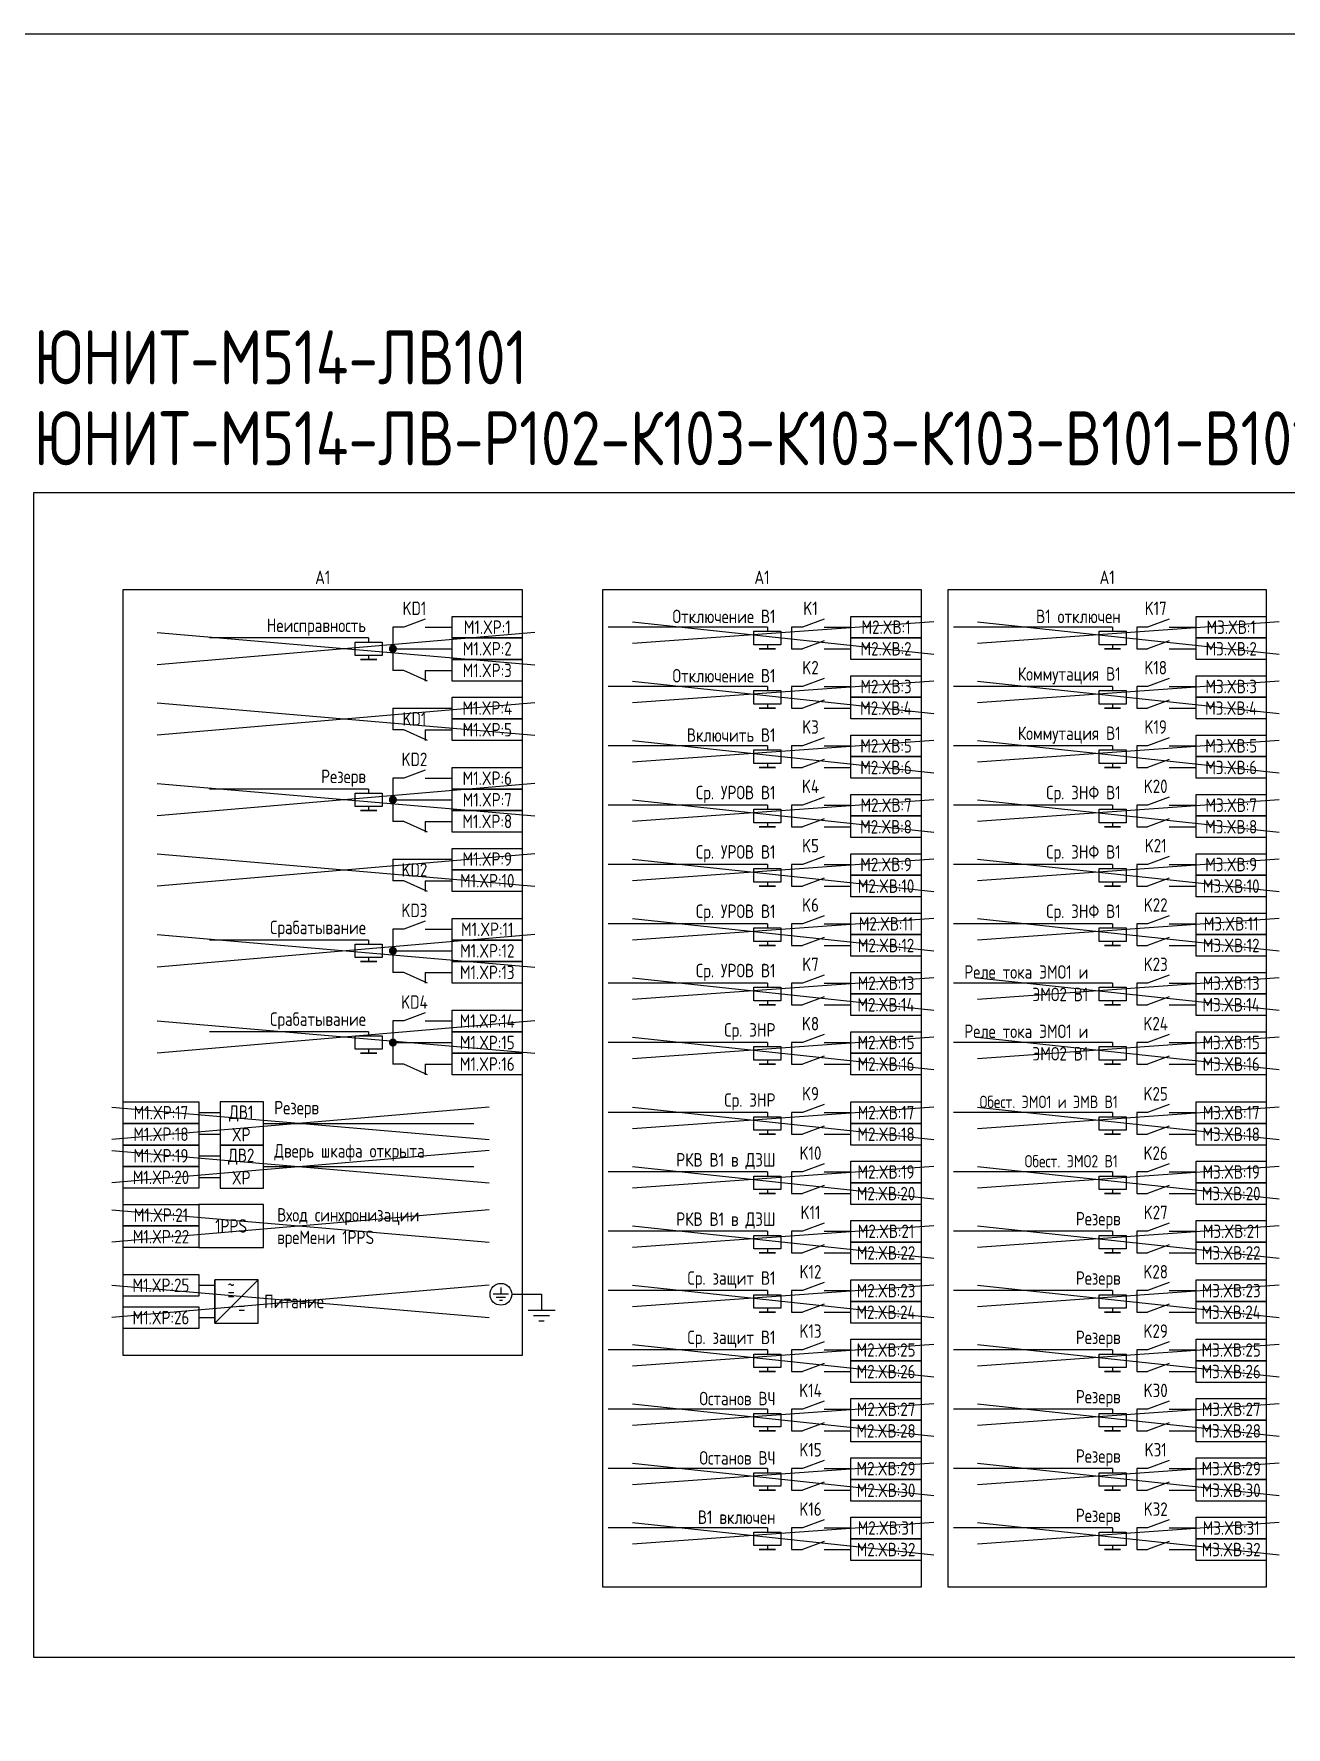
# Model space of a CAD drawing. Header units: millimetres. Extents: x -936 to 3453, y -90 to 618.
# Drawn here: x 0 to 232.2, y 304.1 to 618 of the extents above; entities that cross this region are included whole.
import ezdxf

# ---------------------------------------------------------------- set-up
doc = ezdxf.new("R2010")
doc.units = ezdxf.units.MM
doc.styles.add('Gost_type_A', font='GOST_0.TTF')

# ---------------------------------------------------------------- blocks, each defined once
blk = doc.blocks.new('POINT')
at = {"const_width": 0.75}
blk.add_lwpolyline([(-0.375, 0, 1), (0.375, 0, 1)], format="xyb", close=True, dxfattribs=at)

msp = doc.modelspace()

# ---------------------------------------------------------------- linework, layer by layer
at = {"ltscale": 4.32}
for p, q in [((72.57, 509.5), (68.57, 508)), ((72.96, 498), (68.57, 500)), ((72.96, 487), (68.57, 489)), ((72.57, 481.5), (68.57, 480)), ((72.96, 470), (68.57, 472)), ((72.96, 459), (68.57, 461)), ((72.57, 453.5), (68.57, 452)), ((72.96, 442), (68.57, 444)), ((72.57, 436.5), (68.57, 435)), ((72.96, 425), (68.57, 427)), ((88.02, 384.32), (85.17, 384.32)), ((87.45, 383.75), (85.74, 383.75)), ((86.88, 383.18), (86.31, 383.18)), ((86.6, 385.6), (86.6, 384.32)), ((94.13, 384.32), (94.13, 381.32)), ((96.63, 381.32), (91.63, 381.32)), ((95.63, 380.32), (92.63, 380.32)), ((94.63, 379.32), (93.63, 379.32))]:
    msp.add_line(p, q, dxfattribs=at)
at = {"color": 6}
for p, q in [((111, 509), (166.88, 503)), ((166.88, 509), (111, 505)), ((175, 509), (230.88, 503)), ((230.88, 509), (175, 505)), ((22.88, 507), (92.88, 501)), ((92.88, 507), (22.88, 501)), ((111, 498), (166.88, 492)), ((166.88, 498), (111, 494)), ((175, 498), (230.88, 492)), ((230.88, 498), (175, 494)), ((22.88, 494), (92.88, 488)), ((92.88, 494), (22.88, 488)), ((111, 487), (166.88, 481)), ((166.88, 487), (111, 483)), ((175, 487), (230.88, 481)), ((230.88, 487), (175, 483)), ((111, 476), (166.88, 470)), ((166.88, 476), (111, 472)), ((175, 476), (230.88, 470)), ((230.88, 476), (175, 472)), ((111, 465), (166.88, 459)), ((166.88, 465), (111, 461)), ((175, 465), (230.88, 459)), ((230.88, 465), (175, 461)), ((111, 454), (166.88, 448)), ((166.88, 454), (111, 450)), ((175, 454), (230.88, 448)), ((230.88, 454), (175, 450)), ((22.88, 451), (92.88, 445)), ((92.88, 451), (22.88, 445)), ((111, 443), (166.88, 437)), ((166.88, 443), (111, 439)), ((175, 443), (230.88, 437)), ((230.88, 443), (175, 439)), ((22.88, 435), (92.88, 429)), ((92.88, 435), (22.88, 429)), ((111, 432), (166.88, 426)), ((166.88, 432), (111, 428)), ((175, 432), (230.88, 426)), ((230.88, 432), (175, 428)), ((111, 419), (166.88, 413)), ((166.88, 419), (111, 415)), ((175, 419), (230.88, 413)), ((230.88, 419), (175, 415)), ((14.45, 411), (84.45, 405)), ((84.45, 411), (14.45, 405)), ((111, 408), (166.88, 402)), ((166.88, 408), (111, 404)), ((175, 408), (230.88, 402)), ((230.88, 408), (175, 404)), ((111, 397), (166.88, 391)), ((166.88, 397), (111, 393)), ((14.45, 386), (84.45, 380)), ((84.45, 386), (14.45, 380)), ((111, 386), (166.88, 380)), ((166.88, 386), (111, 382)), ((111, 375), (166.88, 369)), ((166.88, 375), (111, 371)), ((111, 364), (166.88, 358)), ((166.88, 364), (111, 360)), ((111, 353), (166.88, 347)), ((166.88, 353), (111, 349)), ((111, 342), (166.88, 336)), ((166.88, 342), (111, 338))]:
    msp.add_line(p, q, dxfattribs=at)
at = {"color": 0, "ltscale": 4.32}
for p, q in [((146.51, 509.5), (142.51, 508)), ((210.51, 509.5), (206.51, 508)), ((146.51, 505.5), (142.51, 504)), ((210.51, 505.5), (206.51, 504)), ((146.51, 498.5), (142.51, 497)), ((210.51, 498.5), (206.51, 497)), ((146.51, 494.5), (142.51, 493)), ((210.51, 494.5), (206.51, 493)), ((146.51, 487.5), (142.51, 486)), ((210.51, 487.5), (206.51, 486)), ((146.51, 483.5), (142.51, 482)), ((210.51, 483.5), (206.51, 482)), ((146.51, 476.5), (142.51, 475)), ((210.51, 476.5), (206.51, 475)), ((146.51, 472.5), (142.51, 471)), ((210.51, 472.5), (206.51, 471)), ((146.51, 465.5), (142.51, 464)), ((210.51, 465.5), (206.51, 464)), ((146.51, 461.5), (142.51, 460)), ((210.51, 461.5), (206.51, 460)), ((146.51, 454.5), (142.51, 453)), ((210.51, 454.5), (206.51, 453)), ((146.51, 450.5), (142.51, 449)), ((210.51, 450.5), (206.51, 449)), ((146.51, 443.5), (142.51, 442)), ((210.51, 443.5), (206.51, 442)), ((146.51, 439.5), (142.51, 438)), ((210.51, 439.5), (206.51, 438)), ((146.51, 432.5), (142.51, 431)), ((210.51, 432.5), (206.51, 431)), ((146.51, 428.5), (142.51, 427)), ((210.51, 428.5), (206.51, 427)), ((146.51, 419.5), (142.51, 418)), ((210.51, 419.5), (206.51, 418)), ((146.51, 415.5), (142.51, 414)), ((210.51, 415.5), (206.51, 414)), ((146.51, 408.5), (142.51, 407)), ((210.51, 408.5), (206.51, 407)), ((146.51, 404.5), (142.51, 403)), ((210.51, 404.5), (206.51, 403)), ((146.51, 397.5), (142.51, 396)), ((210.51, 397.5), (206.51, 396)), ((146.51, 393.5), (142.51, 392)), ((210.51, 393.5), (206.51, 392)), ((146.51, 386.5), (142.51, 385)), ((210.51, 386.5), (206.51, 385)), ((146.51, 382.5), (142.51, 381)), ((210.51, 382.5), (206.51, 381)), ((146.51, 375.5), (142.51, 374)), ((210.51, 375.5), (206.51, 374)), ((146.51, 371.5), (142.51, 370)), ((210.51, 371.5), (206.51, 370)), ((146.51, 364.5), (142.51, 363)), ((210.51, 364.5), (206.51, 363)), ((146.51, 360.5), (142.51, 359)), ((210.51, 360.5), (206.51, 359)), ((146.51, 353.5), (142.51, 352)), ((210.51, 353.5), (206.51, 352)), ((146.51, 349.5), (142.51, 348)), ((210.51, 349.5), (206.51, 348)), ((146.51, 342.5), (142.51, 341)), ((210.51, 342.5), (206.51, 341)), ((146.51, 338.5), (142.51, 337)), ((210.51, 338.5), (206.51, 337))]:
    msp.add_line(p, q, dxfattribs=at)
for p, q in [((62.07, 506), (32.57, 506)), ((62.07, 506), (62.07, 505.25)), ((62.07, 502.75), (62.07, 502)), ((72.57, 500), (72.57, 498)), ((66.57, 493), (66.57, 489)), ((72.57, 489), (72.57, 487)), ((62.07, 478), (32.57, 478)), ((62.07, 478), (62.07, 477.25)), ((62.07, 474.75), (62.07, 474)), ((72.57, 472), (72.57, 470)), ((66.57, 465), (66.57, 461)), ((72.57, 461), (72.57, 459)), ((62.07, 450), (32.57, 450)), ((62.07, 450), (62.07, 449.25)), ((62.07, 446.75), (62.07, 446)), ((72.57, 444), (72.57, 442)), ((62.07, 433), (32.57, 433)), ((62.07, 433), (62.07, 432.25)), ((62.07, 429.75), (62.07, 429)), ((72.57, 427), (72.57, 425)), ((30.57, 418), (34.57, 418)), ((42.57, 416), (81.57, 416)), ((30.57, 414), (34.57, 414)), ((30.57, 410), (34.57, 410)), ((30.57, 406), (34.57, 406)), ((42.57, 408), (81.57, 408)), ((33.57, 379), (33.57, 387)), ((33.57, 379), (41.57, 387)), ((88.62, 384.32), (94.13, 384.32))]:
    msp.add_line(p, q)
at = {"ltscale": 1.08}
for p, q in [((68.57, 508), (66.57, 508)), ((66.57, 508), (66.57, 500)), ((72.57, 508), (77.57, 508)), ((66.57, 504), (77.57, 504)), ((68.57, 500), (66.57, 500)), ((72.57, 500), (77.57, 500)), ((66.57, 493), (77.57, 493)), ((68.57, 489), (66.57, 489)), ((72.57, 489), (77.57, 489)), ((68.57, 480), (66.57, 480)), ((66.57, 480), (66.57, 472)), ((72.57, 480), (77.57, 480)), ((66.57, 476), (77.57, 476)), ((68.57, 472), (66.57, 472)), ((72.57, 472), (77.57, 472)), ((66.57, 465), (77.57, 465)), ((68.57, 461), (66.57, 461)), ((72.57, 461), (77.57, 461)), ((68.57, 452), (66.57, 452)), ((66.57, 452), (66.57, 444)), ((72.57, 452), (77.57, 452)), ((66.57, 448), (77.57, 448)), ((68.57, 444), (66.57, 444)), ((72.57, 444), (77.57, 444)), ((68.57, 435), (66.57, 435)), ((66.57, 435), (66.57, 427)), ((72.57, 435), (77.57, 435)), ((66.57, 431), (77.57, 431)), ((68.57, 427), (66.57, 427)), ((72.57, 427), (77.57, 427))]:
    msp.add_line(p, q, dxfattribs=at)
at = {"color": 0}
for p, q in [((136.01, 508), (106.51, 508)), ((136.01, 508), (136.01, 507.25)), ((200.01, 508), (170.51, 508)), ((200.01, 508), (200.01, 507.25)), ((136.01, 504.75), (136.01, 504)), ((200.01, 504.75), (200.01, 504)), ((136.01, 497), (106.51, 497)), ((136.01, 497), (136.01, 496.25)), ((200.01, 497), (170.51, 497)), ((200.01, 497), (200.01, 496.25)), ((136.01, 493.75), (136.01, 493)), ((200.01, 493.75), (200.01, 493)), ((136.01, 486), (106.51, 486)), ((136.01, 486), (136.01, 485.25)), ((200.01, 486), (170.51, 486)), ((200.01, 486), (200.01, 485.25)), ((136.01, 482.75), (136.01, 482)), ((200.01, 482.75), (200.01, 482)), ((136.01, 475), (106.51, 475)), ((136.01, 475), (136.01, 474.25)), ((200.01, 475), (170.51, 475)), ((200.01, 475), (200.01, 474.25)), ((136.01, 471.75), (136.01, 471)), ((200.01, 471.75), (200.01, 471)), ((136.01, 464), (106.51, 464)), ((136.01, 464), (136.01, 463.25)), ((200.01, 464), (170.51, 464)), ((200.01, 464), (200.01, 463.25)), ((136.01, 460.75), (136.01, 460)), ((200.01, 460.75), (200.01, 460)), ((136.01, 453), (106.51, 453)), ((136.01, 453), (136.01, 452.25)), ((200.01, 453), (170.51, 453)), ((200.01, 453), (200.01, 452.25)), ((136.01, 449.75), (136.01, 449)), ((200.01, 449.75), (200.01, 449)), ((136.01, 442), (106.51, 442)), ((136.01, 442), (136.01, 441.25)), ((200.01, 442), (170.51, 442)), ((200.01, 442), (200.01, 441.25)), ((136.01, 438.75), (136.01, 438)), ((200.01, 438.75), (200.01, 438)), ((136.01, 431), (106.51, 431)), ((136.01, 431), (136.01, 430.25)), ((200.01, 431), (170.51, 431)), ((200.01, 431), (200.01, 430.25)), ((136.01, 427.75), (136.01, 427)), ((200.01, 427.75), (200.01, 427)), ((136.01, 418), (106.51, 418)), ((136.01, 418), (136.01, 417.25)), ((200.01, 418), (170.51, 418)), ((200.01, 418), (200.01, 417.25)), ((136.01, 414.75), (136.01, 414)), ((200.01, 414.75), (200.01, 414)), ((136.01, 407), (106.51, 407)), ((136.01, 407), (136.01, 406.25)), ((200.01, 407), (170.51, 407)), ((200.01, 407), (200.01, 406.25)), ((136.01, 403.75), (136.01, 403)), ((200.01, 403.75), (200.01, 403)), ((136.01, 396), (106.51, 396)), ((136.01, 396), (136.01, 395.25)), ((200.01, 396), (170.51, 396)), ((200.01, 396), (200.01, 395.25)), ((136.01, 392.75), (136.01, 392)), ((200.01, 392.75), (200.01, 392)), ((136.01, 385), (106.51, 385)), ((136.01, 385), (136.01, 384.25)), ((200.01, 385), (170.51, 385)), ((200.01, 385), (200.01, 384.25)), ((136.01, 381.75), (136.01, 381)), ((200.01, 381.75), (200.01, 381)), ((136.01, 374), (106.51, 374)), ((136.01, 374), (136.01, 373.25)), ((200.01, 374), (170.51, 374)), ((200.01, 374), (200.01, 373.25)), ((136.01, 370.75), (136.01, 370)), ((200.01, 370.75), (200.01, 370)), ((136.01, 363), (106.51, 363)), ((136.01, 363), (136.01, 362.25)), ((200.01, 363), (170.51, 363)), ((200.01, 363), (200.01, 362.25)), ((136.01, 359.75), (136.01, 359)), ((200.01, 359.75), (200.01, 359)), ((136.01, 352), (106.51, 352)), ((136.01, 352), (136.01, 351.25)), ((200.01, 352), (170.51, 352)), ((200.01, 352), (200.01, 351.25)), ((136.01, 348.75), (136.01, 348)), ((200.01, 348.75), (200.01, 348)), ((136.01, 341), (106.51, 341)), ((136.01, 341), (136.01, 340.25)), ((200.01, 341), (170.51, 341)), ((200.01, 341), (200.01, 340.25)), ((136.01, 337.75), (136.01, 337)), ((200.01, 337.75), (200.01, 337))]:
    msp.add_line(p, q, dxfattribs=at)
at = {"color": 0, "ltscale": 1.08}
for p, q in [((142.51, 508), (140.51, 508)), ((140.51, 508), (140.51, 504)), ((146.51, 508), (151.51, 508)), ((206.51, 508), (204.51, 508)), ((204.51, 508), (204.51, 504)), ((210.51, 508), (215.51, 508)), ((140.51, 504), (142.51, 504)), ((146.51, 504), (151.51, 504)), ((204.51, 504), (206.51, 504)), ((210.51, 504), (215.51, 504)), ((142.51, 497), (140.51, 497)), ((140.51, 497), (140.51, 493)), ((146.51, 497), (151.51, 497)), ((206.51, 497), (204.51, 497)), ((204.51, 497), (204.51, 493)), ((210.51, 497), (215.51, 497)), ((140.51, 493), (142.51, 493)), ((146.51, 493), (151.51, 493)), ((204.51, 493), (206.51, 493)), ((210.51, 493), (215.51, 493)), ((142.51, 486), (140.51, 486)), ((140.51, 486), (140.51, 482)), ((146.51, 486), (151.51, 486)), ((206.51, 486), (204.51, 486)), ((204.51, 486), (204.51, 482)), ((210.51, 486), (215.51, 486)), ((140.51, 482), (142.51, 482)), ((146.51, 482), (151.51, 482)), ((204.51, 482), (206.51, 482)), ((210.51, 482), (215.51, 482)), ((142.51, 475), (140.51, 475)), ((140.51, 475), (140.51, 471)), ((146.51, 475), (151.51, 475)), ((206.51, 475), (204.51, 475)), ((204.51, 475), (204.51, 471)), ((210.51, 475), (215.51, 475)), ((140.51, 471), (142.51, 471)), ((146.51, 471), (151.51, 471)), ((204.51, 471), (206.51, 471)), ((210.51, 471), (215.51, 471)), ((142.51, 464), (140.51, 464)), ((140.51, 464), (140.51, 460)), ((146.51, 464), (151.51, 464)), ((206.51, 464), (204.51, 464)), ((204.51, 464), (204.51, 460)), ((210.51, 464), (215.51, 464)), ((140.51, 460), (142.51, 460)), ((146.51, 460), (151.51, 460)), ((204.51, 460), (206.51, 460)), ((210.51, 460), (215.51, 460)), ((142.51, 453), (140.51, 453)), ((140.51, 453), (140.51, 449)), ((146.51, 453), (151.51, 453)), ((206.51, 453), (204.51, 453)), ((204.51, 453), (204.51, 449)), ((210.51, 453), (215.51, 453)), ((140.51, 449), (142.51, 449)), ((146.51, 449), (151.51, 449)), ((204.51, 449), (206.51, 449)), ((210.51, 449), (215.51, 449)), ((142.51, 442), (140.51, 442)), ((140.51, 442), (140.51, 438)), ((146.51, 442), (151.51, 442)), ((206.51, 442), (204.51, 442)), ((204.51, 442), (204.51, 438)), ((210.51, 442), (215.51, 442)), ((140.51, 438), (142.51, 438)), ((146.51, 438), (151.51, 438)), ((204.51, 438), (206.51, 438)), ((210.51, 438), (215.51, 438)), ((142.51, 431), (140.51, 431)), ((140.51, 431), (140.51, 427)), ((146.51, 431), (151.51, 431)), ((206.51, 431), (204.51, 431)), ((204.51, 431), (204.51, 427)), ((210.51, 431), (215.51, 431)), ((140.51, 427), (142.51, 427)), ((146.51, 427), (151.51, 427)), ((204.51, 427), (206.51, 427)), ((210.51, 427), (215.51, 427)), ((142.51, 418), (140.51, 418)), ((140.51, 418), (140.51, 414)), ((146.51, 418), (151.51, 418)), ((206.51, 418), (204.51, 418)), ((204.51, 418), (204.51, 414)), ((210.51, 418), (215.51, 418)), ((140.51, 414), (142.51, 414)), ((146.51, 414), (151.51, 414)), ((204.51, 414), (206.51, 414)), ((210.51, 414), (215.51, 414)), ((142.51, 407), (140.51, 407)), ((140.51, 407), (140.51, 403)), ((146.51, 407), (151.51, 407)), ((206.51, 407), (204.51, 407)), ((204.51, 407), (204.51, 403)), ((210.51, 407), (215.51, 407)), ((140.51, 403), (142.51, 403)), ((146.51, 403), (151.51, 403)), ((204.51, 403), (206.51, 403)), ((210.51, 403), (215.51, 403)), ((142.51, 396), (140.51, 396)), ((140.51, 396), (140.51, 392)), ((146.51, 396), (151.51, 396)), ((206.51, 396), (204.51, 396)), ((204.51, 396), (204.51, 392)), ((210.51, 396), (215.51, 396)), ((140.51, 392), (142.51, 392)), ((146.51, 392), (151.51, 392)), ((204.51, 392), (206.51, 392)), ((210.51, 392), (215.51, 392)), ((142.51, 385), (140.51, 385)), ((140.51, 385), (140.51, 381)), ((146.51, 385), (151.51, 385)), ((206.51, 385), (204.51, 385)), ((204.51, 385), (204.51, 381)), ((210.51, 385), (215.51, 385)), ((140.51, 381), (142.51, 381)), ((146.51, 381), (151.51, 381)), ((204.51, 381), (206.51, 381)), ((210.51, 381), (215.51, 381)), ((142.51, 374), (140.51, 374)), ((140.51, 374), (140.51, 370)), ((146.51, 374), (151.51, 374)), ((206.51, 374), (204.51, 374)), ((204.51, 374), (204.51, 370)), ((210.51, 374), (215.51, 374)), ((140.51, 370), (142.51, 370)), ((146.51, 370), (151.51, 370)), ((204.51, 370), (206.51, 370)), ((210.51, 370), (215.51, 370)), ((142.51, 363), (140.51, 363)), ((140.51, 363), (140.51, 359)), ((146.51, 363), (151.51, 363)), ((206.51, 363), (204.51, 363)), ((204.51, 363), (204.51, 359)), ((210.51, 363), (215.51, 363)), ((140.51, 359), (142.51, 359)), ((146.51, 359), (151.51, 359)), ((204.51, 359), (206.51, 359)), ((210.51, 359), (215.51, 359)), ((142.51, 352), (140.51, 352)), ((140.51, 352), (140.51, 348)), ((146.51, 352), (151.51, 352)), ((206.51, 352), (204.51, 352)), ((204.51, 352), (204.51, 348)), ((210.51, 352), (215.51, 352)), ((140.51, 348), (142.51, 348)), ((146.51, 348), (151.51, 348)), ((204.51, 348), (206.51, 348)), ((210.51, 348), (215.51, 348)), ((142.51, 341), (140.51, 341)), ((140.51, 341), (140.51, 337)), ((146.51, 341), (151.51, 341)), ((206.51, 341), (204.51, 341)), ((204.51, 341), (204.51, 337)), ((210.51, 341), (215.51, 341)), ((140.51, 337), (142.51, 337)), ((146.51, 337), (151.51, 337)), ((204.51, 337), (206.51, 337)), ((210.51, 337), (215.51, 337))]:
    msp.add_line(p, q, dxfattribs=at)
at = {"color": 114, "true_color": 0x139b48}
for p, q in [((22.88, 479), (92.88, 473)), ((92.88, 479), (22.88, 473)), ((22.88, 466), (92.88, 460)), ((92.88, 466), (22.88, 460)), ((14.45, 419), (84.45, 413)), ((84.45, 419), (14.45, 413)), ((14.45, 400), (84.45, 394)), ((84.45, 400), (14.45, 394)), ((175, 397), (230.88, 391)), ((230.88, 397), (175, 393)), ((175, 386), (230.88, 380)), ((230.88, 386), (175, 382)), ((175, 375), (230.88, 369)), ((230.88, 375), (175, 371)), ((175, 364), (230.88, 358)), ((230.88, 364), (175, 360)), ((175, 353), (230.88, 347)), ((230.88, 353), (175, 349)), ((175, 342), (230.88, 336)), ((230.88, 342), (175, 338))]:
    msp.add_line(p, q, dxfattribs=at)
at = {"ltscale": 4}
for p, q in [((30.57, 386), (33.57, 386)), ((30.57, 380), (33.57, 380))]:
    msp.add_line(p, q, dxfattribs=at)
for points in [[(-936, 618), (3453, 618), (3453, -90), (-936, -90)], [(0, 533), (765.72, 533), (765.72, 317), (0, 317)], [(16.57, 515), (90.57, 515), (90.57, 373), (16.57, 373)], [(77.57, 510), (90.57, 510), (90.57, 506), (77.57, 506)], [(77.57, 506), (90.57, 506), (90.57, 502), (77.57, 502)], [(64.57, 505.25), (64.57, 502.75), (59.57, 502.75), (59.57, 505.25)], [(63.57, 502), (60.57, 502)], [(77.57, 502), (90.57, 502), (90.57, 498), (77.57, 498)], [(77.57, 495), (90.57, 495), (90.57, 491), (77.57, 491)], [(77.57, 491), (90.57, 491), (90.57, 487), (77.57, 487)], [(77.57, 482), (90.57, 482), (90.57, 478), (77.57, 478)], [(64.57, 477.25), (64.57, 474.75), (59.57, 474.75), (59.57, 477.25)], [(77.57, 478), (90.57, 478), (90.57, 474), (77.57, 474)], [(63.57, 474), (60.57, 474)], [(77.57, 474), (90.57, 474), (90.57, 470), (77.57, 470)], [(77.57, 467), (90.57, 467), (90.57, 463), (77.57, 463)], [(77.57, 463), (90.57, 463), (90.57, 459), (77.57, 459)], [(77.57, 454), (90.57, 454), (90.57, 450), (77.57, 450)], [(64.57, 449.25), (64.57, 446.75), (59.57, 446.75), (59.57, 449.25)], [(77.57, 450), (90.57, 450), (90.57, 446), (77.57, 446)], [(63.57, 446), (60.57, 446)], [(77.57, 446), (90.57, 446), (90.57, 442), (77.57, 442)], [(77.57, 437), (90.57, 437), (90.57, 433), (77.57, 433)], [(64.57, 432.25), (64.57, 429.75), (59.57, 429.75), (59.57, 432.25)], [(77.57, 433), (90.57, 433), (90.57, 429), (77.57, 429)], [(63.57, 429), (60.57, 429)], [(77.57, 429), (90.57, 429), (90.57, 425), (77.57, 425)], [(16.57, 420), (30.57, 420), (30.57, 416), (16.57, 416)], [(16.57, 416), (30.57, 416), (30.57, 412), (16.57, 412)], [(16.57, 412), (30.57, 412), (30.57, 408), (16.57, 408)], [(16.57, 408), (30.57, 408), (30.57, 404), (16.57, 404)], [(16.57, 401), (30.57, 401), (30.57, 397), (16.57, 397)], [(16.57, 397), (30.57, 397), (30.57, 393), (16.57, 393)], [(16.57, 388), (30.57, 388), (30.57, 384), (16.57, 384)], [(16.57, 382), (30.57, 382), (30.57, 378), (16.57, 378)]]:
    msp.add_lwpolyline(points, close=True)
at = {"color": 0}
for points in [[(105.51, 515), (164.51, 515), (164.51, 330), (105.51, 330)], [(169.51, 515), (228.51, 515), (228.51, 330), (169.51, 330)], [(151.51, 510), (164.51, 510), (164.51, 506), (151.51, 506)], [(215.51, 510), (228.51, 510), (228.51, 506), (215.51, 506)], [(138.51, 507.25), (138.51, 504.75), (133.51, 504.75), (133.51, 507.25)], [(151.51, 506), (164.51, 506), (164.51, 502), (151.51, 502)], [(202.51, 507.25), (202.51, 504.75), (197.51, 504.75), (197.51, 507.25)], [(215.51, 506), (228.51, 506), (228.51, 502), (215.51, 502)], [(137.51, 504), (134.51, 504)], [(201.51, 504), (198.51, 504)], [(138.51, 496.25), (138.51, 493.75), (133.51, 493.75), (133.51, 496.25)], [(151.51, 499), (164.51, 499), (164.51, 495), (151.51, 495)], [(202.51, 496.25), (202.51, 493.75), (197.51, 493.75), (197.51, 496.25)], [(215.51, 499), (228.51, 499), (228.51, 495), (215.51, 495)], [(137.51, 493), (134.51, 493)], [(151.51, 495), (164.51, 495), (164.51, 491), (151.51, 491)], [(201.51, 493), (198.51, 493)], [(215.51, 495), (228.51, 495), (228.51, 491), (215.51, 491)], [(151.51, 488), (164.51, 488), (164.51, 484), (151.51, 484)], [(215.51, 488), (228.51, 488), (228.51, 484), (215.51, 484)], [(138.51, 485.25), (138.51, 482.75), (133.51, 482.75), (133.51, 485.25)], [(151.51, 484), (164.51, 484), (164.51, 480), (151.51, 480)], [(202.51, 485.25), (202.51, 482.75), (197.51, 482.75), (197.51, 485.25)], [(215.51, 484), (228.51, 484), (228.51, 480), (215.51, 480)], [(137.51, 482), (134.51, 482)], [(201.51, 482), (198.51, 482)], [(138.51, 474.25), (138.51, 471.75), (133.51, 471.75), (133.51, 474.25)], [(151.51, 477), (164.51, 477), (164.51, 473), (151.51, 473)], [(202.51, 474.25), (202.51, 471.75), (197.51, 471.75), (197.51, 474.25)], [(215.51, 477), (228.51, 477), (228.51, 473), (215.51, 473)], [(137.51, 471), (134.51, 471)], [(151.51, 473), (164.51, 473), (164.51, 469), (151.51, 469)], [(201.51, 471), (198.51, 471)], [(215.51, 473), (228.51, 473), (228.51, 469), (215.51, 469)], [(151.51, 466), (164.51, 466), (164.51, 462), (151.51, 462)], [(215.51, 466), (228.51, 466), (228.51, 462), (215.51, 462)], [(138.51, 463.25), (138.51, 460.75), (133.51, 460.75), (133.51, 463.25)], [(151.51, 462), (164.51, 462), (164.51, 458), (151.51, 458)], [(202.51, 463.25), (202.51, 460.75), (197.51, 460.75), (197.51, 463.25)], [(215.51, 462), (228.51, 462), (228.51, 458), (215.51, 458)], [(137.51, 460), (134.51, 460)], [(201.51, 460), (198.51, 460)], [(138.51, 452.25), (138.51, 449.75), (133.51, 449.75), (133.51, 452.25)], [(151.51, 455), (164.51, 455), (164.51, 451), (151.51, 451)], [(202.51, 452.25), (202.51, 449.75), (197.51, 449.75), (197.51, 452.25)], [(215.51, 455), (228.51, 455), (228.51, 451), (215.51, 451)], [(137.51, 449), (134.51, 449)], [(151.51, 451), (164.51, 451), (164.51, 447), (151.51, 447)], [(201.51, 449), (198.51, 449)], [(215.51, 451), (228.51, 451), (228.51, 447), (215.51, 447)], [(151.51, 444), (164.51, 444), (164.51, 440), (151.51, 440)], [(215.51, 444), (228.51, 444), (228.51, 440), (215.51, 440)], [(138.51, 441.25), (138.51, 438.75), (133.51, 438.75), (133.51, 441.25)], [(151.51, 440), (164.51, 440), (164.51, 436), (151.51, 436)], [(202.51, 441.25), (202.51, 438.75), (197.51, 438.75), (197.51, 441.25)], [(215.51, 440), (228.51, 440), (228.51, 436), (215.51, 436)], [(137.51, 438), (134.51, 438)], [(201.51, 438), (198.51, 438)], [(138.51, 430.25), (138.51, 427.75), (133.51, 427.75), (133.51, 430.25)], [(151.51, 433), (164.51, 433), (164.51, 429), (151.51, 429)], [(202.51, 430.25), (202.51, 427.75), (197.51, 427.75), (197.51, 430.25)], [(215.51, 433), (228.51, 433), (228.51, 429), (215.51, 429)], [(137.51, 427), (134.51, 427)], [(151.51, 429), (164.51, 429), (164.51, 425), (151.51, 425)], [(201.51, 427), (198.51, 427)], [(215.51, 429), (228.51, 429), (228.51, 425), (215.51, 425)], [(151.51, 420), (164.51, 420), (164.51, 416), (151.51, 416)], [(215.51, 420), (228.51, 420), (228.51, 416), (215.51, 416)], [(138.51, 417.25), (138.51, 414.75), (133.51, 414.75), (133.51, 417.25)], [(151.51, 416), (164.51, 416), (164.51, 412), (151.51, 412)], [(202.51, 417.25), (202.51, 414.75), (197.51, 414.75), (197.51, 417.25)], [(215.51, 416), (228.51, 416), (228.51, 412), (215.51, 412)], [(137.51, 414), (134.51, 414)], [(201.51, 414), (198.51, 414)], [(151.51, 409), (164.51, 409), (164.51, 405), (151.51, 405)], [(215.51, 409), (228.51, 409), (228.51, 405), (215.51, 405)], [(138.51, 406.25), (138.51, 403.75), (133.51, 403.75), (133.51, 406.25)], [(151.51, 405), (164.51, 405), (164.51, 401), (151.51, 401)], [(202.51, 406.25), (202.51, 403.75), (197.51, 403.75), (197.51, 406.25)], [(215.51, 405), (228.51, 405), (228.51, 401), (215.51, 401)], [(137.51, 403), (134.51, 403)], [(201.51, 403), (198.51, 403)], [(151.51, 398), (164.51, 398), (164.51, 394), (151.51, 394)], [(215.51, 398), (228.51, 398), (228.51, 394), (215.51, 394)], [(138.51, 395.25), (138.51, 392.75), (133.51, 392.75), (133.51, 395.25)], [(151.51, 394), (164.51, 394), (164.51, 390), (151.51, 390)], [(202.51, 395.25), (202.51, 392.75), (197.51, 392.75), (197.51, 395.25)], [(215.51, 394), (228.51, 394), (228.51, 390), (215.51, 390)], [(137.51, 392), (134.51, 392)], [(201.51, 392), (198.51, 392)], [(151.51, 387), (164.51, 387), (164.51, 383), (151.51, 383)], [(215.51, 387), (228.51, 387), (228.51, 383), (215.51, 383)], [(138.51, 384.25), (138.51, 381.75), (133.51, 381.75), (133.51, 384.25)], [(151.51, 383), (164.51, 383), (164.51, 379), (151.51, 379)], [(202.51, 384.25), (202.51, 381.75), (197.51, 381.75), (197.51, 384.25)], [(215.51, 383), (228.51, 383), (228.51, 379), (215.51, 379)], [(137.51, 381), (134.51, 381)], [(201.51, 381), (198.51, 381)], [(151.51, 376), (164.51, 376), (164.51, 372), (151.51, 372)], [(215.51, 376), (228.51, 376), (228.51, 372), (215.51, 372)], [(138.51, 373.25), (138.51, 370.75), (133.51, 370.75), (133.51, 373.25)], [(151.51, 372), (164.51, 372), (164.51, 368), (151.51, 368)], [(202.51, 373.25), (202.51, 370.75), (197.51, 370.75), (197.51, 373.25)], [(215.51, 372), (228.51, 372), (228.51, 368), (215.51, 368)], [(137.51, 370), (134.51, 370)], [(201.51, 370), (198.51, 370)], [(151.51, 365), (164.51, 365), (164.51, 361), (151.51, 361)], [(215.51, 365), (228.51, 365), (228.51, 361), (215.51, 361)], [(138.51, 362.25), (138.51, 359.75), (133.51, 359.75), (133.51, 362.25)], [(202.51, 362.25), (202.51, 359.75), (197.51, 359.75), (197.51, 362.25)], [(137.51, 359), (134.51, 359)], [(151.51, 361), (164.51, 361), (164.51, 357), (151.51, 357)], [(201.51, 359), (198.51, 359)], [(215.51, 361), (228.51, 361), (228.51, 357), (215.51, 357)], [(151.51, 354), (164.51, 354), (164.51, 350), (151.51, 350)], [(215.51, 354), (228.51, 354), (228.51, 350), (215.51, 350)], [(138.51, 351.25), (138.51, 348.75), (133.51, 348.75), (133.51, 351.25)], [(151.51, 350), (164.51, 350), (164.51, 346), (151.51, 346)], [(202.51, 351.25), (202.51, 348.75), (197.51, 348.75), (197.51, 351.25)], [(215.51, 350), (228.51, 350), (228.51, 346), (215.51, 346)], [(137.51, 348), (134.51, 348)], [(201.51, 348), (198.51, 348)], [(151.51, 343), (164.51, 343), (164.51, 339), (151.51, 339)], [(215.51, 343), (228.51, 343), (228.51, 339), (215.51, 339)], [(138.51, 340.25), (138.51, 337.75), (133.51, 337.75), (133.51, 340.25)], [(202.51, 340.25), (202.51, 337.75), (197.51, 337.75), (197.51, 340.25)], [(137.51, 337), (134.51, 337)], [(151.51, 339), (164.51, 339), (164.51, 335), (151.51, 335)], [(201.51, 337), (198.51, 337)], [(215.51, 339), (228.51, 339), (228.51, 335), (215.51, 335)]]:
    msp.add_lwpolyline(points, close=True, dxfattribs=at)
at = {"ltscale": 4}
for points in [[(34.57, 412), (42.57, 412), (42.57, 420), (34.57, 420)], [(34.57, 404), (42.57, 404), (42.57, 412), (34.57, 412)], [(30.57, 393), (42.57, 393), (42.57, 401), (30.57, 401)], [(33.57, 379), (41.57, 379), (41.57, 387), (33.57, 387)]]:
    msp.add_lwpolyline(points, close=True, dxfattribs=at)
msp.add_circle((86.6, 384.32), 2.02)

# ---------------------------------------------------------------- block references
for p in [(66.57, 504), (66.57, 476), (66.57, 448), (66.57, 431)]:
    msp.add_blockref('POINT', p)

# ---------------------------------------------------------------- texts
at = {"style": 'Gost_type_A'}
for s, insert, char_height, width, attachment_point, line_spacing_factor in [('ЮНИТ-М514-ЛВ101\\PЮНИТ-М514-ЛВ-Р102-К103-К103-К103-В101-В101-В101-М179.0700-С01.03', (0, 538), 10, 855, 7, 0.9), ('A1', (53.57, 516), 2.5, 74.0002, 8, 0.9), ('Неисправность', (61.57, 508), 2.5, 37, 6, 0.8), ('Резерв', (61.57, 480), 2.5, 37, 6, 0.8)]:
    msp.add_mtext(s, dxfattribs=dict(at, insert=insert, char_height=char_height, width=width, attachment_point=attachment_point, line_spacing_factor=line_spacing_factor))
at = {"color": 0, "char_height": 2.5, "width": 59, "attachment_point": 8, "line_spacing_factor": 0.9, "style": 'Gost_type_A'}
for insert in [(135.01, 516), (199.01, 516)]:
    msp.add_mtext('A1', dxfattribs=dict(at, insert=insert))
at = {"char_height": 2.5, "style": 'Gost_type_A'}
for s, insert, width, attachment_point in [('KD1', (70.57, 511.5), 8, 5), ('M1.XP:1', (84.07, 508), 13, 5), ('M1.XP:2', (84.07, 504), 13, 5), ('M1.XP:3', (84.07, 500), 13, 5), ('M1.XP:4', (84.07, 493), 13, 5), ('KD1', (70.57, 491), 8, 5), ('M1.XP:5', (84.07, 489), 13, 5), ('KD2', (70.57, 483.5), 8, 5), ('M1.XP:6', (84.07, 480), 13, 5), ('M1.XP:7', (84.07, 476), 13, 5), ('M1.XP:8', (84.07, 472), 13, 5), ('M1.XP:9', (84.07, 465), 13, 5), ('KD2', (70.57, 463), 8, 5), ('M1.XP:10', (84.07, 461), 13, 5), ('KD3', (70.57, 455.5), 8, 5), ('M1.XP:11', (84.07, 452), 13, 5), ('M1.XP:12', (84.07, 448), 13, 5), ('M1.XP:13', (84.07, 444), 13, 5), ('KD4', (70.57, 438.5), 8, 5), ('M1.XP:14', (84.07, 435), 13, 5), ('M1.XP:15', (84.07, 431), 13, 5), ('M1.XP:16', (84.07, 427), 13, 5), ('M1.XP:17', (23.57, 418), 14, 5), ('ДВ1 XP', (38.45, 416), 7.7588, 5), ('Резерв', (44.57, 417), 37, 7), ('M1.XP:18', (23.57, 414), 14, 5), ('M1.XP:19', (23.57, 410), 14, 5), ('ДВ2 XP', (38.45, 408), 7.7588, 5), ('Дверь шкафа открыта', (44.57, 409), 37, 7), ('M1.XP:20', (23.57, 406), 14, 5), ('M1.XP:21', (23.57, 399), 14, 5), ('Вход синхронизации\\PвреMени 1PPS', (45.11, 392.96), 35.9749, 7), ('M1.XP:22', (23.57, 395), 14, 5), ('1PPS', (36.57, 397), 12, 5), ('M1.XP:25', (23.56, 386), 13.9956, 5), ('~', (36.57, 386.03), 2.7, 5), ('=', (36.57, 384.53), 6, 5), ('Питание', (48.24, 382.99), 11.3452, 5), ('M1.XP:26', (23.56, 380), 13.9956, 5), ('=', (38.57, 382), 6, 5)]:
    msp.add_mtext(s, dxfattribs=dict(at, insert=insert, width=width, attachment_point=attachment_point))
at = {"color": 0, "char_height": 2.5, "style": 'Gost_type_A'}
for s, insert, width, attachment_point in [('K1', (144.01, 511.5), 5, 5), ('K17', (208.01, 511.5), 5, 5), ('Отключение В1', (137.51, 510), 31.0015, 6), ('M2.XВ:1', (158.01, 508), 13, 5), ('В1 отключен', (201.51, 510), 31.0015, 6), ('M3.XВ:1', (222.01, 508), 13, 5), ('M2.XВ:2', (158.01, 504), 13, 5), ('M3.XВ:2', (222.01, 504), 13, 5), ('Отключение В1', (137.51, 499), 31.0015, 6), ('K2', (144.01, 500.5), 5, 5), ('Коммутация В1', (201.51, 499), 31.0015, 6), ('K18', (208.01, 500.5), 5, 5), ('M2.XВ:3', (158.01, 497), 13, 5), ('M3.XВ:3', (222.01, 497), 13, 5), ('M2.XВ:4', (158.01, 493), 13, 5), ('M3.XВ:4', (222.01, 493), 13, 5), ('K3', (144.01, 489.5), 5, 5), ('K19', (208.01, 489.5), 5, 5), ('Включить В1', (137.51, 488), 31.0015, 6), ('M2.XВ:5', (158.01, 486), 13, 5), ('Коммутация В1', (201.51, 488), 31.0015, 6), ('M3.XВ:5', (222.01, 486), 13, 5), ('M2.XВ:6', (158.01, 482), 13, 5), ('M3.XВ:6', (222.01, 482), 13, 5), ('Ср. УРОВ В1', (137.51, 477), 31.0015, 6), ('K4', (144.01, 478.5), 5, 5), ('Ср. ЗНФ В1', (201.51, 477), 31.0015, 6), ('K20', (208.01, 478.5), 5, 5), ('M2.XВ:7', (158.01, 475), 13, 5), ('M3.XВ:7', (222.01, 475), 13, 5), ('M2.XВ:8', (158.01, 471), 13, 5), ('M3.XВ:8', (222.01, 471), 13, 5), ('K5', (144.01, 467.5), 5, 5), ('K21', (208.01, 467.5), 5, 5), ('Ср. УРОВ В1', (137.51, 466), 31.0015, 6), ('M2.XВ:9', (158.01, 464), 13, 5), ('Ср. ЗНФ В1', (201.51, 466), 31.0015, 6), ('M3.XВ:9', (222.01, 464), 13, 5), ('M2.XВ:10', (158.01, 460), 13, 5), ('M3.XВ:10', (222.01, 460), 13, 5), ('Ср. УРОВ В1', (137.51, 455), 31.0015, 6), ('K6', (144.01, 456.5), 5, 5), ('Ср. ЗНФ В1', (201.51, 455), 31.0015, 6), ('K22', (208.01, 456.5), 5, 5), ('M2.XВ:11', (158.01, 453), 13, 5), ('M3.XВ:11', (222.01, 453), 13, 5), ('M2.XВ:12', (158.01, 449), 13, 5), ('M3.XВ:12', (222.01, 449), 13, 5), ('K7', (144.01, 445.5), 5, 5), ('K23', (208.01, 445.5), 5, 5), ('Ср. УРОВ В1', (137.51, 444), 31.0015, 6), ('M2.XВ:13', (158.01, 442), 13, 5), ('Реле тока ЭМО1 и ЭМО2 В1', (195.51, 442), 28.6542, 6), ('M3.XВ:13', (222.01, 442), 13, 5), ('M2.XВ:14', (158.01, 438), 13, 5), ('M3.XВ:14', (222.01, 438), 13, 5), ('Ср. ЗНР', (137.51, 433), 31.0015, 6), ('K8', (144.01, 434.5), 5, 5), ('Реле тока ЭМО1 и ЭМО2 В1', (195.51, 431), 26.7391, 6), ('K24', (208.01, 434.5), 5, 5), ('M2.XВ:15', (158.01, 431), 13, 5), ('M3.XВ:15', (222.01, 431), 13, 5), ('M2.XВ:16', (158.01, 427), 13, 5), ('M3.XВ:16', (222.01, 427), 13, 5), ('Ср. ЗНР', (137.51, 420), 31.0015, 6), ('K9', (144.01, 421.5), 5, 5), ('K25', (208.01, 421.5), 5, 5), ('M2.XВ:17', (158.01, 418), 13, 5), ('M3.XВ:17', (222.01, 418), 13, 5), ('M2.XВ:18', (158.01, 414), 13, 5), ('M3.XВ:18', (222.01, 414), 13, 5), ('K10', (144.01, 410.5), 5, 5), ('K26', (208.01, 410.5), 5, 5), ('РКВ В1 в ДЗШ', (137.51, 409), 31.0015, 6), ('M2.XВ:19', (158.01, 407), 13, 5), ('M3.XВ:19', (222.01, 407), 13, 5), ('M2.XВ:20', (158.01, 403), 13, 5), ('M3.XВ:20', (222.01, 403), 13, 5), ('РКВ В1 в ДЗШ', (137.51, 398), 31.0015, 6), ('K11', (144.01, 399.5), 5, 5), ('Резерв', (201.51, 398), 31.0015, 6), ('K27', (208.01, 399.5), 5, 5), ('M2.XВ:21', (158.01, 396), 13, 5), ('M3.XВ:21', (222.01, 396), 13, 5), ('M2.XВ:22', (158.01, 392), 13, 5), ('M3.XВ:22', (222.01, 392), 13, 5), ('K12', (144.01, 388.5), 5, 5), ('K28', (208.01, 388.5), 5, 5), ('Ср. защит В1', (137.51, 387), 31.0015, 6), ('M2.XВ:23', (158.01, 385), 13, 5), ('Резерв', (201.51, 387), 31.0015, 6), ('M3.XВ:23', (222.01, 385), 13, 5), ('M2.XВ:24', (158.01, 381), 13, 5), ('M3.XВ:24', (222.01, 381), 13, 5), ('Ср. защит В1', (137.51, 376), 31.0015, 6), ('K13', (144.01, 377.5), 5, 5), ('Резерв', (201.51, 376), 31.0015, 6), ('K29', (208.01, 377.5), 5, 5), ('M2.XВ:25', (158.01, 374), 13, 5), ('M3.XВ:25', (222.01, 374), 13, 5), ('M2.XВ:26', (158.01, 370), 13, 5), ('M3.XВ:26', (222.01, 370), 13, 5), ('K14', (144.01, 366.5), 5, 5), ('K30', (208.01, 366.5), 5, 5), ('Останов ВЧ', (137.51, 365), 31.0015, 6), ('M2.XВ:27', (158.01, 363), 13, 5), ('Резерв', (201.51, 365), 31.0015, 6), ('M3.XВ:27', (222.01, 363), 13, 5), ('M2.XВ:28', (158.01, 359), 13, 5), ('M3.XВ:28', (222.01, 359), 13, 5), ('Останов ВЧ', (137.51, 354), 31.0015, 6), ('K15', (144.01, 355.5), 5, 5), ('Резерв', (201.51, 354), 31.0015, 6), ('K31', (208.01, 355.5), 5, 5), ('M2.XВ:29', (158.01, 352), 13, 5), ('M3.XВ:29', (222.01, 352), 13, 5), ('M2.XВ:30', (158.01, 348), 13, 5), ('M3.XВ:30', (222.01, 348), 13, 5), ('K16', (144.01, 344.5), 5, 5), ('K32', (208.01, 344.5), 5, 5), ('В1 включен', (137.51, 343), 31.0015, 6), ('M2.XВ:31', (158.01, 341), 13, 5), ('Резерв', (201.51, 343), 31.0015, 6), ('M3.XВ:31', (222.01, 341), 13, 5), ('M2.XВ:32', (158.01, 337), 13, 5), ('M3.XВ:32', (222.01, 337), 13, 5)]:
    msp.add_mtext(s, dxfattribs=dict(at, insert=insert, width=width, attachment_point=attachment_point))
at = {"color": 6, "char_height": 2.5, "width": 37, "attachment_point": 6, "line_spacing_factor": 0.8, "style": 'Gost_type_A'}
for insert in [(61.57, 452), (61.57, 435)]:
    msp.add_mtext('Срабатывание', dxfattribs=dict(at, insert=insert))
at = {"color": 6, "char_height": 2.5, "width": 31.0015, "attachment_point": 6, "style": 'Gost_type_A'}
for s, insert in [('{\\H0.91667x;Обест. ЭМО1 и ЭМВ В1}', (201, 420)), ('{\\H0.91667x;Обест. ЭМО2 В1}', (201, 409))]:
    msp.add_mtext(s, dxfattribs=dict(at, insert=insert))

doc.saveas('drawing.dxf')
